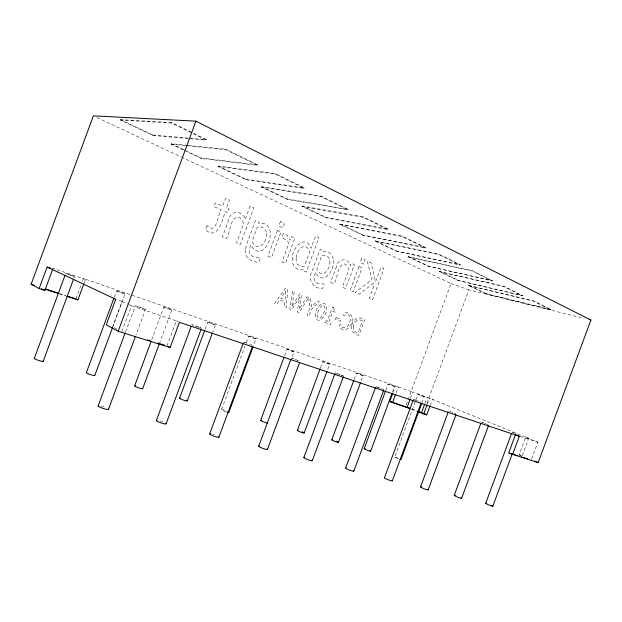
<?xml version="1.0" encoding="UTF-8"?>
<svg xmlns="http://www.w3.org/2000/svg" width="622" height="622" viewBox="0 0 622 622"><rect width="100%" height="100%" fill="white"/><g stroke="black" fill="none" stroke-linecap="round" stroke-linejoin="round"><path stroke-width="0.47" stroke-dasharray="3.11 2.33" d="M320.47 367.967L322.818 361.639L326.667 362.96L329.637 364.189L327.289 370.533M120.466 120.085L120.629 119.642L171.835 122.573L206.442 139.623L206.263 140.105L152.841 135.472L120.466 120.085L171.649 123.063L206.263 140.105M73.847 278.392L74.523 276.572L65.707 273.447L74.523 276.572M75.853 298.879L81.093 284.705M82.407 281.16L83.387 278.5L130.2 294.603M84.149 283.01L85.471 279.449L83.387 278.5M152.841 135.472L153.004 135.036L188.31 138.068M171.649 123.063L171.835 122.573M114.261 297.23L116.609 290.878L124.96 293.926L112.885 326.566M183.101 149.848L171.12 144.156L171.283 143.729L187.572 145.369M112.699 326.861L122.106 301.437L116.625 299.594M128.902 304.617L131.452 305.806L121.842 331.775L120.186 330.881M125.473 332.055L135.503 305.674L145.462 309.344L136.047 334.799M201.062 158.385L201.217 157.972L257.625 164.846L257.454 165.304L201.062 158.385L183.956 150.252M151.745 339.666L163.796 307.081L166.976 308.092L171.789 309.997L159.753 342.543M217.995 166.432L218.143 166.02L275.492 173.647L304.679 188.031L304.516 188.474L245.76 179.626L217.995 166.432L275.328 174.098L304.516 188.474M186.452 145.711L225.724 149.684L225.895 149.21L257.625 164.846M167.03 345.925L176.306 320.866L131.452 305.806M245.76 179.626L245.908 179.229L304.679 188.031M205.027 329.388L207.701 322.149L211.55 323.409L215.367 324.948L212.693 332.179M261.481 187.098L261.629 186.701L321.146 196.148L348.087 209.42L347.931 209.839L287.31 199.367L261.481 187.098L320.991 196.575L347.931 209.839M275.328 174.098L275.492 173.647M287.31 199.367L287.45 198.986L348.087 209.42M226.183 411.811A3.926 0.466 19.8 0 1 221.51 409.61L244.967 346.182M246.304 342.559L248.652 336.207L255.844 338.796L253.333 346.143M301.95 206.325L302.09 205.952L363.318 216.922L388.26 229.215L388.112 229.619L326.029 217.77L301.95 206.325L363.162 217.335L388.112 229.619M320.991 196.575L321.146 196.148M326.029 217.77L326.161 217.397L388.26 229.215M284.581 355.73L286.944 349.354L290.163 350.404L294.019 351.935L291.664 358.311M339.698 224.27L402.38 236.166L425.541 247.579L425.401 247.976L362.198 234.96L339.698 224.27L402.232 236.57L425.401 247.976M363.162 217.335L363.318 216.922M362.198 234.96L425.541 247.579M374.988 241.041L438.673 254.048L460.241 264.677L460.093 265.058L396.066 251.055L374.988 241.041L438.526 254.437L460.093 265.058M396.066 251.055L460.241 264.677M402.232 236.57L402.38 236.166M354.128 379.49L356.46 373.184L360.076 374.428L363.108 375.68L360.776 381.986M408.055 256.754L472.471 270.71L492.468 280.988L427.835 266.154L408.055 256.754L472.339 271.083L492.468 280.988M427.835 266.154L492.601 280.623M385.749 390.429L388.112 384.054L389.885 384.629L394.597 386.48L392.264 392.777M392.902 392.809L395.468 385.865L131.118 294.921M439.101 271.511L504.038 286.26L522.737 295.893L457.706 280.351L439.101 271.511L503.906 286.618L522.737 295.893M396.035 393.12L398.298 387.016L395.468 385.865M406.189 404.86L451.082 283.515L182.153 157.452M410.458 398.375L412.814 392.008L432.453 399.332L528.638 438.292L522.169 455.778M457.706 280.351L522.869 295.536M398.539 458.943L394.706 457.116L417.945 394.294L424.266 396.665L422.245 402.131M468.312 285.389L533.575 300.815L551.1 309.857L485.844 293.716L468.312 285.389L533.451 301.165L551.1 309.857M424.943 403.406L427.174 397.372M426.917 403.351L468.902 289.836L584.33 318.417M427.244 404.362L429.483 398.313M430.222 405.365L432.453 399.332M485.844 293.716L551.232 309.507M520.855 455.568L519.121 454.822L525.613 437.274L528.638 438.292M531.608 459.153L537.859 442.234L525.613 437.274M293.988 351.959L286.944 349.354M394.706 457.116L398.803 458.344M256.015 338.897L248.652 336.207M189.267 138.154L206.442 139.623M188.528 145.462L225.895 149.21M145.462 309.344L135.238 305.643M171.12 144.156L185.496 145.61M171.789 309.997L163.796 307.081M124.96 293.926L116.633 290.933M363.108 375.68L356.492 373.231M329.637 364.189L322.81 361.67M448.998 411.22L448.734 411.228M342.854 375.898L343.593 376.085L340.825 374.879M335.934 373.122L335.172 372.936L335.538 373.161M244.104 342.217L250.254 344.37M200.105 327.864L200.859 328.097M519.121 454.822L521.407 455.545M512.186 432.508L514.176 433.192M376.427 386.767L380.026 388.035M382.639 389.294L383.315 389.52M414.641 399.635L413.482 399.308L414.011 399.588M250.79 344.93L251.692 345.226M59.409 293.498L65.808 295.59M59.619 293.957L66.018 296.049M519.938 436.216L537.859 442.234M297.293 360.573L298.296 360.915M197.936 327.141L199.102 327.537M51.859 267.895L85.471 279.449M398.298 387.016L412.814 392.008M482.174 422.392L483.761 422.944M454.464 413.459L455.234 413.723M336.681 373.371L339.752 374.467M294.004 358.995L291.547 358.35M341.175 375.338L342.108 375.657M451.082 283.515L468.902 289.836M415.457 399.915L416.398 400.257M450.344 411.671L451.245 411.989M339.006 374.553L340.11 374.957M295.108 359.392L298.342 360.62M195.417 326.223L196.676 326.69M411.717 409.012L417.028 411.01M411.57 409.167L416.95 411.196M515.094 433.534L516.035 433.892M484.709 423.294L485.673 423.66M452.225 412.355L453.22 412.728M417.416 400.63L418.435 401.019M379.692 388.245L377.671 387.467M199.04 327.118L191.809 324.7L194.243 325.78M415.465 400.187L416.421 400.56M381.068 388.431L382.032 388.804M336.937 373.752L337.925 374.141M486.598 424.017L488.068 424.624M483.411 423.061L481.941 422.462M449.799 411.694L450.623 412.021M512.59 432.788L513.251 433.06M292.107 358.599L292.915 358.933M251.249 344.767L252.042 345.093M244.384 342.528L245.177 342.862M454.977 413.428L455.623 413.692M200.043 327.522L201.31 328.082M420.208 401.719L420.837 401.983M382.857 389.139L383.836 389.582M376.24 386.868L376.854 387.133M176.306 320.866L178.669 321.939M96.908 117.496L181.274 157.039M122.106 301.437L128.054 304.22M120.629 119.642L153.004 135.036M171.283 143.729L184.967 150.244M185.822 150.648L201.217 157.972M218.143 166.02L245.908 179.229M261.629 186.701L287.45 198.986M302.09 205.952L326.161 217.397M339.83 223.897L362.331 234.603M375.12 240.683L396.191 250.705M408.18 256.412L427.959 265.819M439.225 271.176L457.831 280.024M468.436 285.07L485.961 293.405M225.724 149.684L257.454 165.304M114.362 327.755L116.858 329.092M424.266 396.665L417.945 394.294M215.367 324.948L207.701 322.149M394.597 386.48L388.112 384.054M221.51 409.61A3.926 0.466 19.8 0 1 226.976 411.173M213.012 434.304A4.898 0.731 19.7 0 1 214.193 434.685M160.173 420.97A5.147 0.793 19.1 0 1 162.676 421.833M101.223 406.073A5.442 0.855 18.4 0 1 105.165 407.332M333.369 260.393C335.266 270.072 322.297 286.967 315.572 272.249L314.001 277.218L314.437 280.74L317.57 283.313L324.148 284.114L322.569 288.398C313.115 289.292 307.33 279.262 312.073 271.309L320.175 249.399L323.292 250.783L323.09 251.926C328.47 250.277 333.439 255.113 333.369 260.393M245.309 249.85C243.894 257.609 252.089 262.297 258.83 262.29L260.509 257.757L253.177 256.762L249.647 253.947L249.088 250.176L250.744 244.912C264.163 268.152 282.676 220.328 258.698 223.399L258.892 222.186L255.409 220.639L246.825 243.832L245.309 249.85M352.122 318.285C353.389 325.135 344.557 334.659 339.348 326.667C340.584 320.4 340.879 328.548 344.153 327.856C346.975 327.973 348.654 325.088 349.517 322.787C350.365 320.423 350.995 317.15 348.81 315.3C346.804 312.547 341.253 318.55 344.433 312.928C348.009 311.692 352.231 314.351 352.122 318.285M292.48 257.772C290.995 264.101 296.212 271.931 303.225 269.513L303.015 270.764L306.18 272.086L318.969 237.503L315.626 235.987L311.039 248.38C305.379 233.32 292.138 247.883 292.48 257.772M266.441 233.654C267.25 242.743 257.407 253.037 252.081 241.289L257.376 226.976C261.66 226.105 266.69 228.88 266.441 233.654M329.893 261.388C330.539 269.365 321.729 280.001 316.839 268.828L321.838 255.3C325.765 254.351 330.259 257.065 329.893 261.388M296.158 258.247L296.189 261.683A6.29 5.17 -75.7 0 0 298.28 265.05L301.779 266.309L304.461 266.169L309.74 251.902C305.254 240.139 296.476 250.028 296.158 258.247M287.737 289.246L286.182 307.703L284.34 307.011L284.822 301.88L279.558 299.851L276.565 304.057L274.613 303.318L285.482 288.359L287.737 289.246M351.679 325.967C350.256 330.865 354.408 334.582 358.886 335.305L364.647 319.739C359.275 315.478 352.138 319.521 351.679 325.967M285.817 291.088L285.016 299.788L280.771 298.148L285.817 291.088M317.453 314.926C318.052 324.637 325.259 311.84 324.653 308.582C324.101 298.785 316.831 311.63 317.453 314.926M353.436 326.192C352.379 329.419 354.851 332.358 357.953 332.925L362.408 320.89C358.342 318.067 353.817 321.846 353.436 326.192M315.789 314.009C314.786 327.009 327.149 316.831 326.301 309.461C327.312 296.445 314.942 306.623 315.789 314.009M292.48 291.127L289.751 309.064L291.78 309.834L299.594 297.168L297.192 311.886L299.151 312.633L308.621 297.526L306.817 296.811L299.081 309.437L301.476 294.696L299.672 293.981L291.804 306.809L294.245 291.827L292.48 291.127M333.851 307.462L333.882 309.507L335.616 310.728L335.079 312.19L332.793 311.288L328.82 322.025L331.114 322.904L330.507 324.536L324.319 322.188L324.925 320.548L327.188 321.403L332.537 306.941L333.851 307.462M206.947 225.576L205.431 229.666C217.801 241.375 222.777 219.325 225.148 211.558L227.784 212.716L229.16 208.984L226.532 207.818L229.386 200.105L225.483 198.348L222.622 206.076L215.352 202.85L213.952 206.628L221.23 209.832C217.591 215.189 218.446 224.962 212.397 228.391L210.065 227.893L206.947 225.576M228.772 219.714L222.365 237.029L226.245 238.654C230.871 233.157 229.184 218.625 237.76 217.039A8.148 7.067 -79.4 0 1 241.694 219.659L243.777 223.251L236.492 242.938L240.286 244.524L253.83 207.903L250.083 206.201L245.161 219.496C243.326 210.119 230.218 210.119 228.772 219.714M280.436 221.525L278.773 226.011L282.831 227.823L284.479 223.36L280.436 221.525M277.435 230.42L267.934 256.093L271.526 257.594L280.996 231.998L277.435 230.42M283.772 233.39C278.244 240.162 288.297 237.573 288.655 243.964L281.991 261.971L285.498 263.44L294.851 238.156L291.376 236.609L289.984 240.38C288.833 237.48 287.162 234.043 283.772 233.39M309.81 308.434L307.136 315.665L308.885 316.326L311.466 309.344L319.311 301.763L317.391 301.001L311.365 306.871L310.596 298.311L308.737 297.573L309.81 308.434M336.494 266.566L330.663 282.326L333.882 283.671C338.065 278.547 336.611 265.851 344.114 263.883A7.402 5.87 -75 0 1 347.356 266.123L349.012 269.287L342.372 287.224L345.521 288.546L354.385 264.591L351.259 263.207L350.272 265.874C348.911 257.197 337.497 258.34 336.494 266.566M336.121 317.601L335.406 319.537L340.125 321.364L340.84 319.436L336.121 317.601M361.74 258.355L360.2 262.523L363.699 264.093L365.231 259.942L361.74 258.355M358.933 266.613L350.108 290.458L353.21 291.757L362.012 267.981L358.933 266.613M373.962 286.027L369.344 298.506L372.492 299.82L384.007 268.688L380.889 267.281L375.579 281.642L371.171 262.881L367.283 261.116L371.995 279.589L354.991 292.503L359.189 294.26L373.332 283.375L373.962 286.027"/><path stroke-width="0.93" d="M52.8 269.007L44.87 290.451L39.155 288.592L31.1 284.238L93.393 115.847L195.914 121.158L590.9 320.05L538.154 462.636L508.703 452.971L515.459 434.716L519.308 436.286L512.528 454.628M39.155 288.592L47.124 267.063L50.366 268.175M34.272 358.435L65.038 275.258M43.206 361.234L73.513 279.301M66.927 296.344L77.89 299.928L83.822 283.904M86.388 372.586L113.919 298.14M94.769 375.525L112.551 327.475M519.308 436.286L179.455 322.305L170.125 347.519L118.188 331.277L195.914 121.158M98.183 405.816L125.131 332.964M108.477 409.338L135.378 336.619M134.663 385.834L151.076 341.478M142.695 388.657L159.419 343.453M156.379 420.472L191.141 326.503M166.121 423.815L201.147 329.116M179.587 398.166L204.692 330.298M187.284 400.879L212.359 333.081M209.684 433.899L243.295 343.056M218.928 437.079L252.478 346.392M228.873 412.269L252.998 347.053M260.649 420.418L283.904 357.549M258.698 446.246L290.948 359.057M267.437 449.449L299.664 362.323M297.378 430.393L320.136 368.877M304.174 433.021L326.954 371.435M303.901 457.458L334.838 373.838M312.291 460.708L343.258 376.994M360.441 382.888L338.422 442.397L334.714 441.387L331.806 439.84L353.794 380.392M345.684 467.993L375.455 387.514M353.809 471.126L383.603 390.569M391.93 393.672L370.642 451.23L367.999 450.585L364.189 448.734L385.415 391.339M409.781 408.491L389.691 401.501L392.583 393.679M392.49 402.706L395.39 394.861M407.091 407.48L410.123 399.285M384.466 477.766L413.148 400.21M392.334 480.798L421.047 403.173M399.993 459.409L401.003 459.541L421.91 403.04M429.903 406.228L426.715 414.843L423.73 413.871L421.436 412.884L424.624 404.269M423.73 413.871L426.925 405.225M420.55 486.863L448.237 412.028M428.185 489.802L455.887 414.897M454.223 495.353L480.962 423.061M461.625 498.199L488.394 425.837M485.704 503.284L511.572 433.371M492.865 506.152L512.062 454.247M364.189 448.734L365.316 448.897M331.806 439.84L332.451 439.886M589.026 319.584L590.9 320.05M147.671 339.861L150.431 340.724M157.809 343.041L164.27 345.062M509.605 453.251L517.729 455.802M521.345 456.929L527.666 458.912M31.1 284.238L34.754 285.436M45.709 289.02L57.589 292.9M68.544 296.484L74.935 298.576M389.691 401.501L409.945 408.343M45.002 289.183L58.709 293.662M417.914 411.344L422.338 413.008M417.852 411.531L421.436 412.884M423.217 413.342L426.715 414.843M534.601 461.112L538.154 462.636M336.346 441.2L337.101 441.534M47.124 267.063L115.708 299.283L106.253 324.832L118.188 331.277M75.853 298.879L77.89 299.928M167.808 346.33L170.125 347.519M41.736 288.771L44.87 290.451M369.872 450.655L370.642 451.23M337.73 441.838L338.422 442.397M491.621 505.227A3.887 0.428 21.8 0 1 492.266 506.098A3.887 0.428 21.8 0 1 487.493 504.349A3.887 0.428 21.8 0 1 486.039 503.182M461.034 497.724A3.989 0.459 21.7 0 1 459.946 497.981A3.989 0.459 21.7 0 1 454.814 495.827A3.989 0.459 21.7 0 1 455.918 495.578M427.641 489.327A4.097 0.49 21.5 0 1 426.599 489.623A4.097 0.49 21.5 0 1 421.475 487.562A4.097 0.49 21.5 0 1 421.646 486.909M303.987 432.725A3.67 0.412 20.4 0 1 302.549 432.733A3.67 0.412 20.4 0 1 298.171 431.038A3.67 0.412 20.4 0 1 298.117 430.455M302.175 431.816A3.67 0.412 20.4 0 1 302.945 432.158M392.225 480.612A4.214 0.529 21.2 0 1 388.276 479.811A4.214 0.529 21.2 0 1 384.629 477.688M267.584 422.742A3.786 0.435 20.1 0 1 265.905 422.696A3.786 0.435 20.1 0 1 261.411 420.962A3.786 0.435 20.1 0 1 261.551 420.41M353.405 470.667A4.354 0.575 20.9 0 1 349.968 470.263A4.354 0.575 20.9 0 1 345.91 467.915M311.987 460.257A4.51 0.622 20.6 0 1 310.394 460.49A4.51 0.622 20.6 0 1 304.99 458.398A4.51 0.622 20.6 0 1 304.741 457.45M228.733 412.091A3.926 0.466 19.8 0 1 227.077 412.067M186.242 400.14A4.082 0.498 19.4 0 1 186.297 400.871A4.082 0.498 19.4 0 1 181.111 399.137A4.082 0.498 19.4 0 1 180.178 398.111M267.235 449.006A4.688 0.676 20.1 0 1 262.881 448.408A4.688 0.676 20.1 0 1 259.11 446.028M142.64 388.493A4.261 0.529 19.1 0 1 137.804 387.498A4.261 0.529 19.1 0 1 135.386 385.811M218.734 436.815A4.898 0.731 19.7 0 1 213.82 436.092A4.898 0.731 19.7 0 1 210.259 433.713M94.497 375.128A4.463 0.568 18.6 0 1 90.532 374.638A4.463 0.568 18.6 0 1 86.683 372.531M165.545 423.201A5.147 0.793 19.1 0 1 164.247 423.815A5.147 0.793 19.1 0 1 157.98 421.662A5.147 0.793 19.1 0 1 157.133 420.317M108.43 409.082A5.442 0.855 18.4 0 1 102.801 408.304A5.442 0.855 18.4 0 1 98.501 405.692M42.972 361.001A4.712 0.599 18.2 0 1 39.023 360.566A4.712 0.599 18.2 0 1 34.35 358.295"/></g></svg>
